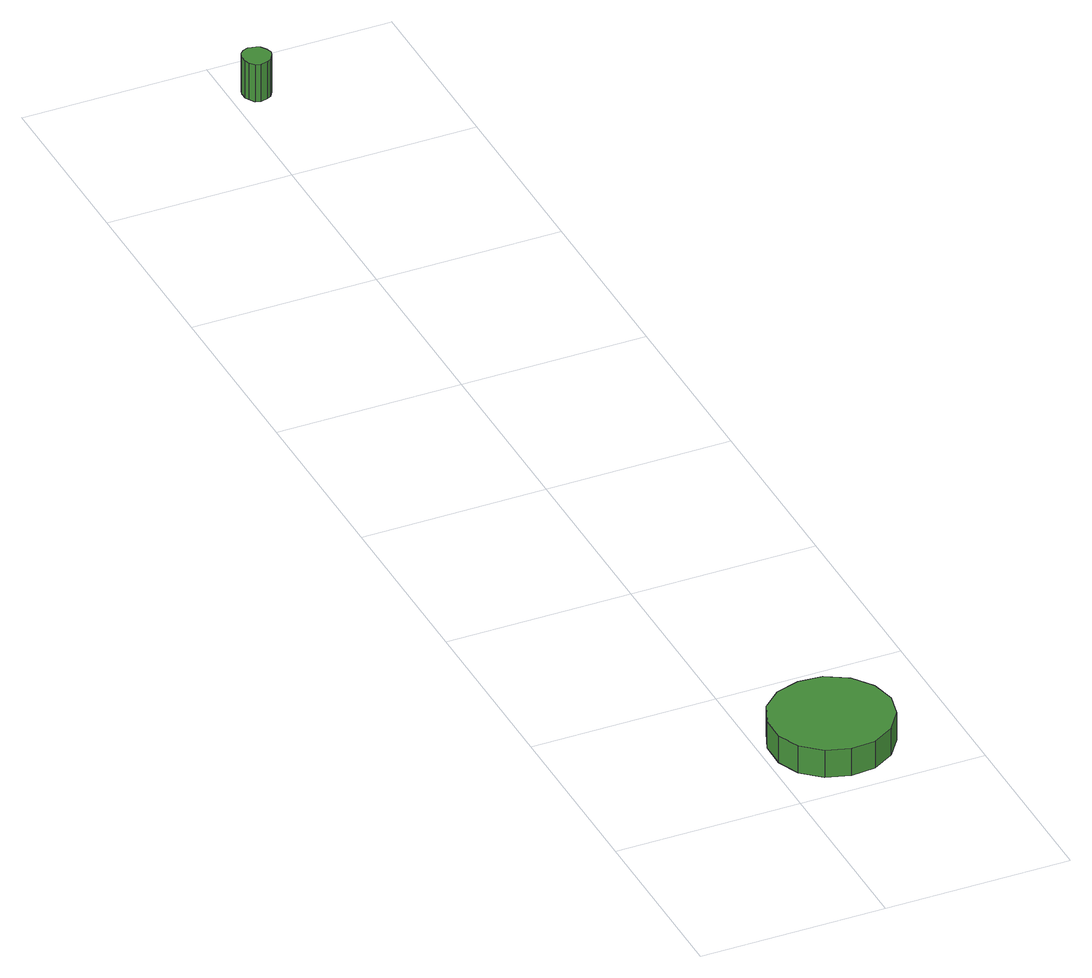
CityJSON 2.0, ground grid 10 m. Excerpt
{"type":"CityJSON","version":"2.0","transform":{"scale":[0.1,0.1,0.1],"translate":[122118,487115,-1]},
"CityObjects":{
"tree1":{"type":"SolitaryVegetationObject","attributes":{"function":"something"},"geometry":[{"type":"MultiSurface","lod":"1","boundaries":[[[0,1,2,3,4,5,6,7,8,9,10,11,12,13,14]],[[15,16,17,18,19,20,21,22,23,24,25,26,27,28,29]],[[0,29,28,1]],[[1,28,27,2]],[[2,27,26,3]],[[3,26,25,4]],[[4,25,24,5]],[[5,24,23,6]],[[6,23,22,7]],[[7,22,21,8]],[[8,21,20,9]],[[9,20,19,10]],[[10,19,18,11]],[[11,18,17,12]],[[12,17,16,13]],[[13,16,15,14]],[[14,15,29,0]]]}]},
"tree2":{"type":"SolitaryVegetationObject","attributes":{"function":"something"},"geometry":[{"type":"MultiSurface","lod":"1","boundaries":[[[30,31,32,33,34,35,36,37,38,39,40,41,42,43,44]],[[45,46,47,48,49,50,51,52,53,54,55,56,57,58,59]],[[30,59,58,31]],[[31,58,57,32]],[[32,57,56,33]],[[33,56,55,34]],[[34,55,54,35]],[[35,54,53,36]],[[36,53,52,37]],[[37,52,51,38]],[[38,51,50,39]],[[39,50,49,40]],[[40,49,48,41]],[[41,48,47,42]],[[42,47,46,43]],[[43,46,45,44]],[[44,45,59,30]]]}]}
},
"vertices":[
[68,41,26],[65,54,26],[57,65,26],[45,72,26],[32,73,26],[19,69,26],[9,60,26],[4,48,26],[4,34,26],[9,22,26],[19,13,26],[32,9,26],[45,10,26],[57,17,26],[65,28,26],[65,28,10],[57,17,10],[45,10,10],[32,9,10],[19,13,10],[9,22,10],[4,34,10],[4,48,10],[9,60,10],[19,69,10],[32,73,10],[45,72,10],[57,65,10],[65,54,10],[68,41,10],
[22,672,30],[21,675,30],[19,678,30],[17,679,30],[13,680,30],[10,679,30],[8,677,30],[7,674,30],[7,670,30],[8,668,30],[10,665,30],[13,664,30],[17,665,30],[19,666,30],[21,669,30],[21,669,8],[19,666,8],[17,665,8],[13,664,8],[10,665,8],[8,668,8],[7,670,8],[7,674,8],[8,677,8],[10,679,8],[13,680,8],[17,679,8],[19,678,8],[21,675,8],[22,672,8]
]}
